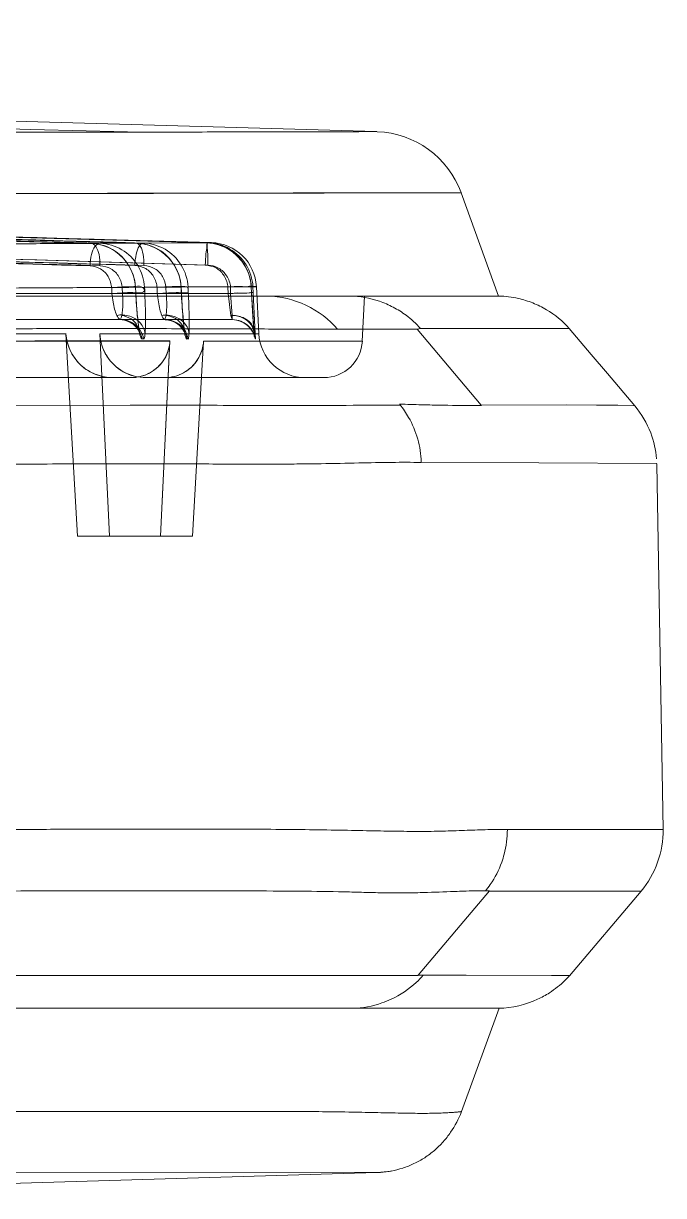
# Model space of a CAD drawing. Header units: millimetres. Extents: x 6110 to 6704, y -2661 to -1821.
# Drawn here: x 6517.669 to 6519.737, y -2150.797 to -2147.007 of the extents above; entities that cross this region are included whole.
import ezdxf

# ---------------------------------------------------------------- set-up
doc = ezdxf.new("R2010")
doc.units = ezdxf.units.MM
doc.header["$LTSCALE"] = 0.1
doc.layers.get('0').update_dxf_attribs({"lineweight": 15})

msp = doc.modelspace()

# ---------------------------------------------------------------- linework, layer by layer
for p, q in [((6518.8099, -2147.3571), (6518.0508, -2147.3586)), ((6519.2045, -2147.8885), (6519.0829, -2147.5544)), ((6517.4872, -2147.7206), (6518.0343, -2147.7173)), ((6518.2601, -2147.7161), (6517.9171, -2147.7181)), ((6518.0571, -2147.7173), (6518.2764, -2147.716)), ((6518.2763, -2147.716), (6518.2658, -2147.7161)), ((6518.0605, -2147.8602), (6518.4053, -2147.8582)), ((6518.4218, -2147.8587), (6518.2009, -2147.8587)), ((6518.4053, -2147.8581), (6518.4065, -2147.8792)), ((6518.4065, -2147.8793), (6518.4053, -2147.8582)), ((6518.4218, -2147.8581), (6518.4106, -2147.8581)), ((6518.4117, -2147.8793), (6518.4106, -2147.8581)), ((6518.4117, -2147.8793), (6518.4106, -2147.8582)), ((6518.4298, -2148.0104), (6518.4218, -2147.8581)), ((6518.5854, -2147.8886), (6471.5393, -2147.8886)), ((6496.3762, -2147.8806), (6518.3301, -2147.8806)), ((6496.8347, -2147.8807), (6518.338, -2147.8807)), ((6518.4579, -2147.8887), (6510.2139, -2147.8887)), ((6510.2139, -2147.8887), (6519.2048, -2147.8887)), ((6518.1781, -2147.8595), (6517.6278, -2147.8627)), ((6517.9543, -2147.8615), (6517.9546, -2147.8806)), ((6517.9882, -2147.8616), (6518.031, -2147.8603)), ((6517.9889, -2147.8806), (6517.9882, -2147.8616)), ((6518.0321, -2147.8793), (6517.9889, -2147.8806)), ((6518.0311, -2147.8603), (6518.0321, -2147.8793)), ((6518.0312, -2147.8603), (6518.0322, -2147.8792)), ((6518.1013, -2147.8806), (6518.1009, -2147.8606)), ((6518.1296, -2147.8613), (6518.1785, -2147.8595)), ((6518.1296, -2147.8613), (6518.1303, -2147.8806)), ((6518.1785, -2147.8595), (6518.1793, -2147.876)), ((6518.1795, -2147.8763), (6518.1786, -2147.8594)), ((6518.2011, -2147.8627), (6518.2019, -2147.8793)), ((6518.3295, -2147.8594), (6518.3301, -2147.8806)), ((6518.3393, -2147.9512), (6518.3301, -2147.8806)), ((6518.338, -2147.8807), (6518.3431, -2147.9512)), ((6518.3381, -2147.8806), (6518.3386, -2147.8596)), ((6518.4064, -2147.8775), (6518.4144, -2148.0104)), ((6518.4176, -2148.0104), (6518.4117, -2147.8793)), ((6518.7251, -2147.8886), (6518.4579, -2147.8887)), ((6519.2048, -2147.8886), (6518.7251, -2147.8886)), ((6518.7715, -2147.8887), (6518.7639, -2148.0341)), ((6519.2048, -2147.8886), (6518.8134, -2147.8886)), ((6496.4553, -2147.965), (6518.3444, -2147.965)), ((6518.1246, -2147.965), (6518.1266, -2147.9651)), ((6518.3437, -2147.965), (6518.3431, -2147.9512)), ((6518.3443, -2147.965), (6518.3437, -2147.965)), ((6518.3437, -2147.965), (6518.3507, -2147.9654)), ((6517.8063, -2148.0106), (6516.6097, -2148.0105)), ((6517.6261, -2148.0104), (6517.8068, -2148.0104)), ((6517.844, -2148.6651), (6517.8065, -2148.0105)), ((6517.8442, -2148.665), (6517.8066, -2148.0104)), ((6518.0443, -2148.0104), (6517.9158, -2148.0104)), ((6517.9475, -2148.6651), (6517.9159, -2148.0104)), ((6517.9477, -2148.665), (6517.9161, -2148.0104)), ((6517.9167, -2148.0104), (6518.1902, -2148.0104)), ((6518.4144, -2148.0104), (6518.0624, -2148.0104)), ((6518.2045, -2148.0104), (6518.4298, -2148.0104)), ((6518.4144, -2148.0104), (6518.4175, -2148.0275)), ((6518.4184, -2148.0275), (6518.4176, -2148.0104)), ((6518.6838, -2147.9952), (6518.9409, -2147.9956)), ((6518.9408, -2147.9955), (6518.9516, -2147.9935)), ((6519.1483, -2148.2412), (6518.9408, -2147.9955)), ((6518.9516, -2147.9935), (6519.4326, -2147.9934)), ((6519.4326, -2147.9934), (6519.5038, -2148.0775)), ((6518.1422, -2148.0341), (6506.3189, -2148.0341)), ((6518.0528, -2148.0275), (6518.0576, -2148.0275)), ((6518.1122, -2148.6651), (6518.1425, -2148.0339)), ((6518.1122, -2148.665), (6518.1424, -2148.0341)), ((6518.2013, -2148.0275), (6518.1976, -2148.0275)), ((6518.2153, -2148.665), (6518.2512, -2148.0341)), ((6518.2154, -2148.6651), (6518.2513, -2148.0341)), ((6518.7639, -2148.0341), (6518.2511, -2148.0341)), ((6518.2513, -2148.0341), (6518.7641, -2148.0341)), ((6518.4175, -2148.0275), (6518.4184, -2148.0275)), ((6519.5038, -2148.0775), (6519.5565, -2148.1396)), ((6506.3101, -2148.1525), (6518.0178, -2148.1525)), ((6518.0656, -2148.1525), (6518.6395, -2148.1525)), ((6519.6445, -2148.2435), (6519.5565, -2148.1396)), ((6519.5565, -2148.1396), (6519.6445, -2148.2435)), ((6518.0143, -2148.2418), (6515.942, -2148.2463)), ((6519.4236, -2148.2408), (6519.1483, -2148.2412)), ((6519.5201, -2148.241), (6519.4236, -2148.2408)), ((6519.5891, -2148.2415), (6519.5201, -2148.241)), ((6519.6445, -2148.2435), (6519.5891, -2148.2415)), ((6519.6445, -2148.2435), (6519.6445, -2148.2435)), ((6518.9547, -2148.4261), (6519.7147, -2148.4301)), ((6519.7147, -2148.4153), (6519.7147, -2148.4151)), ((6519.7147, -2148.4301), (6519.7155, -2148.4301)), ((6519.7155, -2148.431), (6519.7155, -2148.4331)), ((6519.7362, -2149.6138), (6519.7155, -2148.4331)), ((6517.844, -2148.6651), (6518.2154, -2148.6651)), ((6518.2154, -2148.6651), (6517.9475, -2148.6651)), ((6519.7362, -2149.6138), (6519.2326, -2149.6138)), ((6519.1749, -2149.8123), (6518.9446, -2150.085)), ((6519.1614, -2149.8123), (6519.1749, -2149.8123)), ((6519.1747, -2149.8124), (6519.6647, -2149.8127)), ((6519.4329, -2150.0864), (6519.6647, -2149.8127)), ((6519.4329, -2150.0864), (6519.6647, -2149.8128)), ((6519.6647, -2149.8127), (6519.6647, -2149.8128)), ((6518.9443, -2150.0854), (6512.6298, -2150.0854)), ((6518.9601, -2150.085), (6518.9448, -2150.085)), ((6519.0996, -2150.0847), (6518.9602, -2150.0849)), ((6519.3753, -2150.0861), (6519.0996, -2150.0847)), ((6519.4332, -2150.086), (6519.3753, -2150.0861)), ((6519.4329, -2150.0864), (6519.4329, -2150.0864)), ((6470.9189, -2150.1913), (6519.206, -2150.1913)), ((6519.0841, -2150.5257), (6519.206, -2150.1909)), ((6516.2776, -2150.7971), (6518.8114, -2150.723)), ((6516.3749, -2150.7199), (6518.8089, -2150.7229)), ((6518.8089, -2150.7229), (6518.8116, -2150.7229)), ((6518.8572, -2150.7178), (6518.8116, -2150.7229))]:
    msp.add_line(p, q)
for points in [[(6518.8099, -2147.3571), (6515.3, -2147.2566), (6511.6778, -2147.1697), (6507.9308, -2147.0978), (6504.0883, -2147.0431), (6500.1921, -2147.0072)], [(6517.8875, -2147.7182), (6514.5866, -2147.6293), (6511.415, -2147.5541), (6508.3727, -2147.4924), (6505.4599, -2147.4437), (6502.6764, -2147.4076), (6500.0225, -2147.3833)], [(6518.0343, -2147.7174), (6514.881, -2147.6308), (6511.8017, -2147.5569), (6508.7963, -2147.4955), (6505.8648, -2147.4465), (6503.0075, -2147.4094), (6500.2242, -2147.3839)], [(6518.2601, -2147.7161), (6515.3055, -2147.6326), (6512.3546, -2147.5604), (6509.4074, -2147.4996), (6506.4641, -2147.4502), (6503.5245, -2147.412), (6500.5889, -2147.3851)], [(6518.2656, -2147.7161), (6515.3173, -2147.6327), (6512.3722, -2147.5606), (6509.4301, -2147.4998), (6506.4913, -2147.4503), (6503.5557, -2147.4122), (6500.6233, -2147.3853)], [(6518.2764, -2147.716), (6515.4727, -2147.6363), (6512.614, -2147.5657), (6509.7004, -2147.5046), (6506.732, -2147.4537), (6503.7087, -2147.4138), (6500.6307, -2147.3853)], [(6518.0312, -2147.8603), (6518.0286, -2147.8397), (6518.0233, -2147.8197), (6518.0153, -2147.8008), (6518.0049, -2147.7833), (6517.9923, -2147.7675), (6517.9779, -2147.7535), (6517.9618, -2147.7417), (6517.9445, -2147.7321), (6517.9262, -2147.7249), (6517.9071, -2147.7202), (6517.8875, -2147.7182)], [(6518.1786, -2147.8594), (6518.1761, -2147.8391), (6518.1708, -2147.8192), (6518.1628, -2147.8004), (6518.1525, -2147.7829), (6518.1399, -2147.767), (6518.1254, -2147.753), (6518.1094, -2147.741), (6518.0919, -2147.7313), (6518.0734, -2147.7241), (6518.0541, -2147.7194), (6518.0343, -2147.7174)], [(6518.4053, -2147.8581), (6518.4025, -2147.8362), (6518.3963, -2147.8148), (6518.387, -2147.7945), (6518.3749, -2147.7759), (6518.3601, -2147.7592), (6518.3431, -2147.7448), (6518.3242, -2147.733), (6518.3038, -2147.7241), (6518.2822, -2147.7184), (6518.2601, -2147.7161)], [(6518.3129, -2147.7255), (6518.3014, -2147.7217), (6518.2897, -2147.7188), (6518.2777, -2147.7169), (6518.2656, -2147.7161)], [(6518.0436, -2148.0018), (6518.0424, -2147.9944), (6518.0411, -2147.985), (6518.0398, -2147.974), (6518.0384, -2147.9614), (6518.037, -2147.9473), (6518.0357, -2147.9318), (6518.0344, -2147.9152), (6518.0332, -2147.8975), (6518.0322, -2147.8792)], [(6518.1901, -2148.0036), (6518.1889, -2147.9947), (6518.1876, -2147.9835), (6518.1863, -2147.9702), (6518.1849, -2147.955), (6518.1835, -2147.9381), (6518.1821, -2147.9196), (6518.1808, -2147.8998), (6518.1796, -2147.8792)], [(6518.4143, -2148.0087), (6518.4135, -2147.9979), (6518.4127, -2147.9851), (6518.4117, -2147.9705), (6518.4107, -2147.9544), (6518.4097, -2147.937), (6518.4086, -2147.9184), (6518.4075, -2147.8991), (6518.4065, -2147.8792)], [(6517.9789, -2147.965), (6517.9899, -2147.9658), (6517.9999, -2147.968), (6518.0092, -2147.9715), (6518.0174, -2147.9758), (6518.0248, -2147.9809), (6518.0311, -2147.9866), (6518.0362, -2147.9923), (6518.04, -2147.9977), (6518.0425, -2148.0021), (6518.0439, -2148.0049), (6518.0446, -2148.0065), (6518.0447, -2148.0069), (6518.0445, -2148.0062), (6518.0441, -2148.0045), (6518.0436, -2148.0018)], [(6518.1266, -2147.9651), (6518.1377, -2147.9664), (6518.1482, -2147.9691), (6518.1578, -2147.9733), (6518.1665, -2147.9785), (6518.174, -2147.9846), (6518.1801, -2147.991), (6518.1847, -2147.997), (6518.1878, -2148.0022), (6518.1897, -2148.006), (6518.1907, -2148.0084), (6518.1912, -2148.0097), (6518.1913, -2148.01), (6518.1912, -2148.0096), (6518.1909, -2148.0084), (6518.1906, -2148.0065), (6518.1901, -2148.0037)], [(6518.3443, -2147.965), (6518.3512, -2147.9653), (6518.3581, -2147.9663), (6518.3649, -2147.9679), (6518.3715, -2147.9701)], [(6518.3507, -2147.9654), (6518.3577, -2147.9664), (6518.3645, -2147.968), (6518.3711, -2147.9703), (6518.3774, -2147.9731), (6518.3833, -2147.9764), (6518.3888, -2147.9802), (6518.3939, -2147.9845), (6518.3986, -2147.9891), (6518.4027, -2147.9939), (6518.4062, -2147.9988), (6518.4091, -2148.0036), (6518.4114, -2148.0082), (6518.4132, -2148.0124), (6518.4144, -2148.0155), (6518.4151, -2148.0179), (6518.4155, -2148.0193), (6518.4157, -2148.02), (6518.4157, -2148.0202), (6518.4157, -2148.02), (6518.4156, -2148.0194), (6518.4154, -2148.0185), (6518.4152, -2148.0172), (6518.415, -2148.0156), (6518.4148, -2148.0137), (6518.4145, -2148.0114), (6518.4143, -2148.0087)], [(6518.8108, -2150.723), (6518.8108, -2150.723), (6518.8155, -2150.7228), (6518.823, -2150.7223), (6518.8319, -2150.7216), (6518.8412, -2150.7204), (6518.851, -2150.7189), (6518.8582, -2150.7176)]]:
    msp.add_lwpolyline(points)
for centre, radius, start, end in [((6518.801, -2147.657), 0.3, 20.0046, 87.7932), ((6494.9756, -2919.3999), 771.9628, 88.2712144, 89.5829198), ((6494.9951, -2917.7918), 770.3547, 88.2696343, 89.5819234), ((6518.272, -2147.8659), 0.15, 2.8981, 88.2593), ((6518.3436, -2148.04), 0.075, 9.5898, 89.8783), ((6518.3444, -2148.04), 0.075, 9.5898, 90.1205), ((6518.5796, -2148.0025), 0.15, 183.0171, 270.0754), ((6518.6393, -2148.0275), 0.125, 270.0939, 357.0043), ((6519.4153, -2148.4385), 0.3003, 20.9065, 40.3933), ((6519.4157, -2148.4383), 0.2999, 4.4383, 20.8936)]:
    msp.add_arc(centre, radius, start, end)
for points, knots in [([(6472.0747, -2147.3586), (6475.9053, -2147.2626), (6483.5676, -2147.1187), (6495.0629, -2147.0467), (6506.5582, -2147.1187), (6514.2206, -2147.2627), (6518.0511, -2147.3586)], [0, 0, 0, 0, 0.25, 0.5, 0.75, 1, 1, 1, 1]), ([(6495.0622, -2147.3619), (6495.5668, -2147.3619), (6496.575, -2147.3616), (6498.0859, -2147.3607), (6499.5932, -2147.3599), (6501.0951, -2147.3593), (6502.5893, -2147.3591), (6504.558, -2147.3593), (6506.5044, -2147.3597), (6508.4169, -2147.36), (6509.7975, -2147.3601), (6511.1225, -2147.3603), (6512.3701, -2147.3606), (6513.5129, -2147.3607), (6514.528, -2147.3607), (6515.4001, -2147.3605), (6516.1209, -2147.3604), (6516.6258, -2147.3601), (6516.9572, -2147.3599), (6517.2109, -2147.3597), (6517.4704, -2147.3595), (6517.7263, -2147.3591), (6517.8998, -2147.3589), (6518.0158, -2147.3586), (6518.1141, -2147.3584), (6518.2267, -2147.3583), (6518.3495, -2147.358), (6518.4567, -2147.3578), (6518.5484, -2147.3576), (6518.6258, -2147.3575), (6518.6815, -2147.3573), (6518.7191, -2147.3572), (6518.7421, -2147.3572), (6518.7617, -2147.3571), (6518.7779, -2147.3571), (6518.7893, -2147.3571), (6518.7967, -2147.3571), (6518.8011, -2147.3571), (6518.8046, -2147.3571), (6518.8073, -2147.3571), (6518.809, -2147.3571), (6518.81, -2147.3571), (6518.8103, -2147.3571), (6518.8105, -2147.3571)], [0, 0, 0, 0, 0.063732, 0.127369, 0.190866, 0.254139, 0.317094, 0.379625, 0.502835, 0.562966, 0.621227, 0.677238, 0.730352, 0.778832, 0.821598, 0.85859, 0.888999, 0.912651, 0.922367, 0.930873, 0.9447, 0.955137, 0.963199, 0.966622, 0.969786, 0.975624, 0.980838, 0.985306, 0.989164, 0.992421, 0.995086, 0.996199, 0.997167, 0.997992, 0.998674, 0.999215, 0.999432, 0.999615, 0.999763, 0.999877, 0.999956, 0.999982, 1, 1, 1, 1]), ([(6518.0511, -2147.3586), (6517.9909, -2147.3587), (6517.8546, -2147.3589), (6517.6376, -2147.3593), (6517.3763, -2147.3596), (6517.0814, -2147.3598), (6516.7335, -2147.36), (6516.3176, -2147.3603), (6515.8052, -2147.3605), (6515.1825, -2147.3606), (6514.4576, -2147.3606), (6513.646, -2147.3607), (6512.7598, -2147.3606), (6511.8426, -2147.3605), (6510.9025, -2147.3603), (6509.9932, -2147.3601), (6509.0954, -2147.36), (6508.1672, -2147.3599), (6507.1759, -2147.3598), (6506.1778, -2147.3596), (6505.2234, -2147.3595), (6504.3729, -2147.3594), (6503.5755, -2147.3593), (6502.8264, -2147.3592), (6502.0695, -2147.3591), (6501.3342, -2147.359), (6500.6264, -2147.359), (6499.9909, -2147.3591), (6499.3986, -2147.3592), (6498.8672, -2147.3594), (6498.3525, -2147.3595), (6497.8622, -2147.3597), (6497.379, -2147.3599), (6496.9104, -2147.3601), (6496.4489, -2147.3604), (6495.9909, -2147.3606), (6495.5287, -2147.3608), (6495.2179, -2147.3609), (6495.0625, -2147.3609)], [0, 0, 0, 0, 0.007865, 0.01778, 0.028328, 0.041955, 0.056264, 0.073729, 0.096226, 0.123137, 0.154999, 0.190818, 0.229056, 0.270639, 0.310512, 0.35174, 0.389304, 0.427678, 0.472863, 0.518671, 0.557925, 0.597414, 0.62966, 0.661992, 0.695165, 0.728437, 0.757945, 0.787531, 0.811366, 0.835242, 0.856876, 0.878536, 0.899228, 0.919939, 0.939685, 0.959446, 0.979719, 1, 1, 1, 1]), ([(6500.0224, -2147.3833), (6502.1508, -2147.3987), (6506.2643, -2147.4472), (6512.2193, -2147.5656), (6516.0458, -2147.6659), (6517.8874, -2147.7183)], [0, 0, 0, 0, 0.357344, 0.690675, 1, 1, 1, 1]), ([(6517.9171, -2147.7181), (6516.0869, -2147.6656), (6512.2872, -2147.5656), (6506.3779, -2147.4477), (6502.2986, -2147.3993), (6500.1893, -2147.3838)], [0, 0, 0, 0, 0.309778, 0.643109, 1, 1, 1, 1]), ([(6518.0343, -2147.7173), (6516.1708, -2147.663), (6512.3286, -2147.5619), (6506.3918, -2147.446), (6502.3184, -2147.399), (6500.2241, -2147.3839)], [0, 0, 0, 0, 0.313961, 0.647293, 1, 1, 1, 1]), ([(6500.3592, -2147.3843), (6502.4376, -2147.3995), (6506.4827, -2147.4465), (6512.382, -2147.562), (6516.2027, -2147.6629), (6518.0571, -2147.7173)], [0, 0, 0, 0, 0.352257, 0.685588, 1, 1, 1, 1]), ([(6500.5889, -2147.3851), (6502.5473, -2147.3993), (6506.4695, -2147.4427), (6512.3601, -2147.553), (6516.2918, -2147.6567), (6518.2601, -2147.7161)], [0, 0, 0, 0, 0.332426, 0.665759, 1, 1, 1, 1]), ([(6518.2658, -2147.7161), (6516.3015, -2147.6567), (6512.3769, -2147.5532), (6506.4959, -2147.4429), (6502.5793, -2147.3994), (6500.6233, -2147.3853)], [0, 0, 0, 0, 0.334113, 0.667441, 1, 1, 1, 1]), ([(6517.9166, -2147.7906), (6515.9322, -2147.7342), (6511.9633, -2147.6288), (6506.0092, -2147.5193), (6502.0397, -2147.47), (6500.055, -2147.4556)], [0, 0, 0, 0, 0.333376, 0.666709, 1, 1, 1, 1]), ([(6500.1565, -2147.4565), (6502.1267, -2147.4727), (6506.0669, -2147.5191), (6511.9764, -2147.6306), (6515.9152, -2147.7329), (6517.8843, -2147.791)], [0, 0, 0, 0, 0.333361, 0.666693, 1, 1, 1, 1]), ([(6500.2491, -2147.4561), (6502.2281, -2147.4714), (6506.1861, -2147.5167), (6512.1228, -2147.6279), (6516.0801, -2147.7309), (6518.0587, -2147.7896)], [0, 0, 0, 0, 0.333299, 0.666632, 1, 1, 1, 1]), ([(6518.0288, -2147.7896), (6516.0633, -2147.7321), (6512.1317, -2147.6277), (6506.2332, -2147.5179), (6502.3003, -2147.471), (6500.3337, -2147.4567)], [0, 0, 0, 0, 0.33331, 0.666643, 1, 1, 1, 1]), ([(6519.0827, -2147.5546), (6519.0826, -2147.5546), (6519.0822, -2147.5546), (6519.0812, -2147.5546), (6519.0795, -2147.5546), (6519.0768, -2147.5546), (6519.0733, -2147.5546), (6519.069, -2147.5546), (6519.0615, -2147.5546), (6519.0501, -2147.5546), (6519.0339, -2147.5546), (6519.0143, -2147.5546), (6518.9913, -2147.5547), (6518.9537, -2147.5548), (6518.8981, -2147.5549), (6518.8207, -2147.5551), (6518.7291, -2147.5553), (6518.6219, -2147.5555), (6518.4992, -2147.5558), (6518.3867, -2147.556), (6518.2883, -2147.5561), (6518.172, -2147.5564), (6517.9977, -2147.5567), (6517.7399, -2147.557), (6517.4779, -2147.5573), (6517.221, -2147.5575), (6516.884, -2147.5577), (6516.3692, -2147.5579), (6515.6331, -2147.5581), (6514.7413, -2147.5582), (6513.703, -2147.5583), (6512.5355, -2147.5581), (6511.2635, -2147.5579), (6509.9164, -2147.5577), (6508.5165, -2147.5575), (6506.5831, -2147.5572), (6504.619, -2147.5569), (6502.6352, -2147.5567), (6501.1319, -2147.5568), (6499.6213, -2147.5574), (6498.1051, -2147.5583), (6496.5848, -2147.5591), (6495.5701, -2147.5594), (6495.0624, -2147.5594)], [0, 0, 0, 0, 0.000018, 0.000044, 0.000122, 0.000234, 0.00038, 0.000561, 0.000776, 0.001311, 0.001985, 0.002801, 0.003758, 0.004858, 0.007491, 0.01071, 0.014522, 0.018937, 0.024088, 0.029858, 0.032987, 0.036376, 0.044374, 0.054763, 0.068576, 0.077093, 0.086843, 0.110664, 0.141389, 0.178788, 0.222043, 0.271058, 0.324611, 0.3809, 0.439303, 0.499452, 0.622372, 0.684611, 0.747218, 0.810128, 0.873273, 0.936586, 1, 1, 1, 1]), ([(6495.0627, -2147.5581), (6495.5726, -2147.5581), (6496.5913, -2147.5579), (6498.1164, -2147.5572), (6499.6355, -2147.5566), (6501.1471, -2147.5563), (6502.6508, -2147.5563), (6504.6384, -2147.5566), (6507.0794, -2147.557), (6509.4754, -2147.5574), (6511.3142, -2147.5576), (6512.5898, -2147.5579), (6513.5913, -2147.558), (6514.3303, -2147.558), (6514.8338, -2147.558), (6515.3001, -2147.5579), (6515.7263, -2147.5579), (6516.111, -2147.5578), (6516.5422, -2147.5576), (6516.989, -2147.5574), (6517.4294, -2147.5571), (6517.7618, -2147.5568), (6518.0131, -2147.5564), (6518.208, -2147.5561), (6518.3677, -2147.5558), (6518.5054, -2147.5555), (6518.6574, -2147.5552), (6518.8107, -2147.5549), (6518.9513, -2147.5546), (6519.0358, -2147.5545), (6519.0734, -2147.5544), (6519.0829, -2147.5544)], [0, 0, 0, 0, 0.063689, 0.12722, 0.190484, 0.253422, 0.316005, 0.378287, 0.501663, 0.620872, 0.677539, 0.731322, 0.780187, 0.802618, 0.82362, 0.843074, 0.860853, 0.87686, 0.891117, 0.91471, 0.932661, 0.94612, 0.956222, 0.964048, 0.970467, 0.976161, 0.981256, 0.989445, 0.995302, 0.998822, 1, 1, 1, 1]), ([(6517.8873, -2147.7182), (6517.855, -2147.7184), (6517.787, -2147.7188), (6517.6781, -2147.7195), (6517.5552, -2147.7202), (6517.4142, -2147.721), (6517.2471, -2147.7219), (6517.0442, -2147.7227), (6516.8459, -2147.7234), (6516.659, -2147.7239), (6516.5544, -2147.7242), (6516.4989, -2147.7243)], [0, 0, 0, 0, 0.069785, 0.147063, 0.235311, 0.335323, 0.451744, 0.596303, 0.773803, 0.880169, 1, 1, 1, 1]), ([(6517.8845, -2147.791), (6517.8845, -2147.7785), (6517.887, -2147.7562), (6517.8966, -2147.7297), (6517.9109, -2147.7179), (6517.9171, -2147.7181)], [0, 0, 0, 0, 0.440473, 0.780662, 1, 1, 1, 1]), ([(6517.8873, -2147.7182), (6517.9116, -2147.7189), (6517.961, -2147.7331), (6518.0149, -2147.787), (6518.0297, -2147.8361), (6518.0311, -2147.8603)], [0, 0, 0, 0, 0.331029, 0.668559, 1, 1, 1, 1]), ([(6517.8874, -2147.7182), (6517.8935, -2147.7184), (6517.907, -2147.7304), (6517.9151, -2147.7568), (6517.9168, -2147.7786), (6517.9165, -2147.7907)], [0, 0, 0, 0, 0.221125, 0.56221, 1, 1, 1, 1]), ([(6517.9171, -2147.7181), (6517.9414, -2147.7188), (6517.9904, -2147.7336), (6518.0442, -2147.7869), (6518.0591, -2147.8358), (6518.0603, -2147.8602)], [0, 0, 0, 0, 0.332945, 0.666162, 1, 1, 1, 1]), ([(6518.0289, -2147.7896), (6518.0294, -2147.7772), (6518.0325, -2147.7553), (6518.0397, -2147.7301), (6518.0517, -2147.7171), (6518.0571, -2147.7173)], [0, 0, 0, 0, 0.45599, 0.802838, 1, 1, 1, 1]), ([(6518.0343, -2147.7174), (6518.0396, -2147.7175), (6518.0509, -2147.7308), (6518.0567, -2147.7559), (6518.0587, -2147.7775), (6518.0586, -2147.7896)], [0, 0, 0, 0, 0.199748, 0.546867, 1, 1, 1, 1]), ([(6518.1785, -2147.8595), (6518.1772, -2147.8352), (6518.1623, -2147.7863), (6518.1084, -2147.7324), (6518.0589, -2147.7181), (6518.0343, -2147.7174)], [0, 0, 0, 0, 0.331843, 0.664186, 1, 1, 1, 1]), ([(6518.201, -2147.8593), (6518.1997, -2147.8347), (6518.1844, -2147.7854), (6518.13, -2147.7325), (6518.0812, -2147.718), (6518.0571, -2147.7173)], [0, 0, 0, 0, 0.337639, 0.670037, 1, 1, 1, 1]), ([(6518.2568, -2147.7884), (6518.2572, -2147.7762), (6518.2575, -2147.7532), (6518.2622, -2147.7345), (6518.2622, -2147.716), (6518.2656, -2147.7161)], [0, 0, 0, 0, 0.500848, 0.861318, 1, 1, 1, 1]), ([(6518.2601, -2147.7161), (6518.2635, -2147.7162), (6518.2622, -2147.7349), (6518.2658, -2147.7535), (6518.2648, -2147.7764), (6518.2644, -2147.7884)], [0, 0, 0, 0, 0.141352, 0.502249, 1, 1, 1, 1]), ([(6518.4053, -2147.8582), (6518.404, -2147.8335), (6518.3883, -2147.7844), (6518.3337, -2147.7312), (6518.2845, -2147.7168), (6518.2601, -2147.7161)], [0, 0, 0, 0, 0.335222, 0.668743, 1, 1, 1, 1]), ([(6518.2656, -2147.7161), (6518.2901, -2147.7168), (6518.3392, -2147.7314), (6518.3937, -2147.7845), (6518.4093, -2147.8335), (6518.4106, -2147.8581)], [0, 0, 0, 0, 0.333421, 0.66462, 1, 1, 1, 1]), ([(6517.8843, -2147.791), (6517.8962, -2147.7918), (6517.92, -2147.798), (6517.9466, -2147.8255), (6517.953, -2147.8502), (6517.9544, -2147.8631)], [0, 0, 0, 0, 0.325491, 0.644785, 1, 1, 1, 1]), ([(6517.9886, -2147.8627), (6517.9873, -2147.85), (6517.9806, -2147.8253), (6517.9534, -2147.7977), (6517.9289, -2147.7914), (6517.9166, -2147.7906)], [0, 0, 0, 0, 0.345847, 0.667946, 1, 1, 1, 1]), ([(6518.1011, -2147.8623), (6518.0997, -2147.8494), (6518.0931, -2147.8245), (6518.0656, -2147.7968), (6518.0411, -2147.7905), (6518.0288, -2147.7896)], [0, 0, 0, 0, 0.348692, 0.66728, 1, 1, 1, 1]), ([(6518.0587, -2147.7896), (6518.0709, -2147.7907), (6518.095, -2147.7974), (6518.122, -2147.8247), (6518.1286, -2147.8493), (6518.13, -2147.862)], [0, 0, 0, 0, 0.332304, 0.654004, 1, 1, 1, 1]), ([(6518.2567, -2147.7884), (6518.2691, -2147.7893), (6518.2936, -2147.7956), (6518.3215, -2147.823), (6518.3283, -2147.848), (6518.3298, -2147.861)], [0, 0, 0, 0, 0.331298, 0.650506, 1, 1, 1, 1]), ([(6518.3386, -2147.8596), (6518.3367, -2147.847), (6518.3287, -2147.8226), (6518.3011, -2147.7955), (6518.2766, -2147.7892), (6518.2645, -2147.7884)], [0, 0, 0, 0, 0.34478, 0.670727, 1, 1, 1, 1]), ([(6518.0608, -2147.8697), (6518.0598, -2147.8647), (6518.0475, -2147.8544), (6518.0222, -2147.86), (6517.9905, -2147.8585), (6517.9666, -2147.8605), (6517.9543, -2147.8615)], [0, 0, 0, 0, 0.138751, 0.355742, 0.666895, 1, 1, 1, 1]), ([(6518.1009, -2147.8606), (6518.1119, -2147.8599), (6518.1332, -2147.8586), (6518.164, -2147.858), (6518.1843, -2147.8571), (6518.1998, -2147.8589), (6518.2011, -2147.8627)], [0, 0, 0, 0, 0.325822, 0.638989, 0.882902, 1, 1, 1, 1]), ([(6518.4106, -2147.8581), (6518.4096, -2147.8547), (6518.3903, -2147.8605), (6518.3684, -2147.8557), (6518.3432, -2147.8587), (6518.3295, -2147.8594)], [0, 0, 0, 0, 0.133403, 0.495092, 1, 1, 1, 1]), ([(6518.3385, -2147.8594), (6518.3497, -2147.8588), (6518.3717, -2147.8564), (6518.3864, -2147.8604), (6518.4061, -2147.8553), (6518.4053, -2147.8582)], [0, 0, 0, 0, 0.501783, 0.866097, 1, 1, 1, 1]), ([(6516.628, -2147.8665), (6516.6852, -2147.8663), (6516.793, -2147.8661), (6516.985, -2147.8655), (6517.1869, -2147.8649), (6517.3922, -2147.864), (6517.5596, -2147.8631), (6517.7007, -2147.8623), (6517.8232, -2147.8616), (6517.9316, -2147.8609), (6517.999, -2147.8605), (6518.0311, -2147.8603)], [0, 0, 0, 0, 0.122309, 0.230584, 0.410508, 0.554017, 0.669398, 0.76842, 0.855738, 0.931502, 1, 1, 1, 1]), ([(6517.9546, -2147.8806), (6517.9659, -2147.8797), (6517.9882, -2147.8789), (6518.0205, -2147.8759), (6518.0435, -2147.8808), (6518.06, -2147.8744), (6518.0608, -2147.8697)], [0, 0, 0, 0, 0.312768, 0.622215, 0.870238, 1, 1, 1, 1]), ([(6517.9546, -2147.8806), (6517.9559, -2147.8898), (6517.9581, -2147.9067), (6517.9632, -2147.9304), (6517.9677, -2147.9447), (6517.9706, -2147.9512)], [0, 0, 0, 0, 0.382735, 0.706094, 1, 1, 1, 1]), ([(6517.9868, -2147.9512), (6517.9884, -2147.9447), (6517.9902, -2147.9301), (6517.9907, -2147.9065), (6517.9896, -2147.8896), (6517.9888, -2147.8806)], [0, 0, 0, 0, 0.285138, 0.617483, 1, 1, 1, 1]), ([(6518.0321, -2147.8793), (6518.0329, -2147.8958), (6518.0349, -2147.9274), (6518.0389, -2147.9711), (6518.0424, -2147.9983), (6518.0443, -2148.0104)], [0, 0, 0, 0, 0.376413, 0.721673, 1, 1, 1, 1]), ([(6518.0624, -2148.0104), (6518.0631, -2147.9985), (6518.0637, -2147.9714), (6518.0631, -2147.9213), (6518.0615, -2147.8831), (6518.0605, -2147.8602)], [0, 0, 0, 0, 0.23732, 0.541002, 1, 1, 1, 1]), ([(6518.2019, -2147.8793), (6518.1996, -2147.8772), (6518.1875, -2147.8789), (6518.1672, -2147.8769), (6518.1361, -2147.8788), (6518.1134, -2147.8798), (6518.1013, -2147.8806)], [0, 0, 0, 0, 0.093035, 0.315929, 0.641044, 1, 1, 1, 1]), ([(6518.1159, -2147.9512), (6518.1133, -2147.945), (6518.1095, -2147.9305), (6518.1048, -2147.9069), (6518.1024, -2147.8896), (6518.1013, -2147.8806)], [0, 0, 0, 0, 0.277007, 0.622886, 1, 1, 1, 1]), ([(6518.1303, -2147.8806), (6518.1311, -2147.8896), (6518.1323, -2147.9067), (6518.1322, -2147.9303), (6518.131, -2147.9448), (6518.1298, -2147.9512)], [0, 0, 0, 0, 0.385777, 0.723359, 1, 1, 1, 1]), ([(6518.1793, -2147.876), (6518.1801, -2147.8777), (6518.1683, -2147.8809), (6518.1559, -2147.8783), (6518.1394, -2147.8802), (6518.1303, -2147.8806)], [0, 0, 0, 0, 0.112066, 0.450351, 1, 1, 1, 1]), ([(6518.1902, -2148.0104), (6518.1886, -2147.9987), (6518.1857, -2147.9719), (6518.1821, -2147.9282), (6518.1801, -2147.8962), (6518.1791, -2147.8793)], [0, 0, 0, 0, 0.267462, 0.614617, 1, 1, 1, 1]), ([(6518.2019, -2147.8793), (6518.2028, -2147.8961), (6518.2041, -2147.928), (6518.205, -2147.9717), (6518.2049, -2147.9986), (6518.2045, -2148.0104)], [0, 0, 0, 0, 0.384173, 0.730509, 1, 1, 1, 1]), ([(6518.3301, -2147.8806), (6518.3431, -2147.8799), (6518.368, -2147.877), (6518.3898, -2147.8819), (6518.4107, -2147.8753), (6518.4117, -2147.8793)], [0, 0, 0, 0, 0.477082, 0.849394, 1, 1, 1, 1]), ([(6518.4065, -2147.8793), (6518.4074, -2147.8766), (6518.3876, -2147.8814), (6518.373, -2147.8774), (6518.3499, -2147.88), (6518.338, -2147.8806)], [0, 0, 0, 0, 0.122707, 0.478775, 1, 1, 1, 1]), ([(6518.952, -2147.9939), (6518.9382, -2147.9778), (6518.9103, -2147.9522), (6518.8646, -2147.9236), (6518.8053, -2147.8979), (6518.7568, -2147.8887), (6518.725, -2147.8886)], [0, 0, 0, 0, 0.247444, 0.437244, 0.627852, 1, 1, 1, 1]), ([(6519.205, -2147.8886), (6519.2262, -2147.8887), (6519.2638, -2147.8936), (6519.3153, -2147.91), (6519.3734, -2147.9386), (6519.4119, -2147.9696), (6519.4326, -2147.9939)], [0, 0, 0, 0, 0.247176, 0.436927, 0.627571, 1, 1, 1, 1]), ([(6518.0624, -2148.0104), (6518.0612, -2147.9979), (6518.0492, -2147.9724), (6518.0134, -2147.9505), (6517.9845, -2147.9486), (6517.9706, -2147.9512)], [0, 0, 0, 0, 0.311641, 0.648001, 1, 1, 1, 1]), ([(6517.9706, -2147.9512), (6517.9719, -2147.9538), (6517.9743, -2147.9584), (6517.9788, -2147.9633), (6517.9824, -2147.965), (6517.984, -2147.965)], [0, 0, 0, 0, 0.438337, 0.767195, 1, 1, 1, 1]), ([(6517.9789, -2147.965), (6517.9801, -2147.965), (6517.9831, -2147.9634), (6517.985, -2147.9579), (6517.9862, -2147.9538), (6517.9868, -2147.9512)], [0, 0, 0, 0, 0.220978, 0.534177, 1, 1, 1, 1]), ([(6518.0528, -2148.0275), (6518.0509, -2148.0161), (6518.0415, -2147.9939), (6518.0141, -2147.9706), (6517.9906, -2147.965), (6517.979, -2147.965)], [0, 0, 0, 0, 0.3334, 0.666243, 1, 1, 1, 1]), ([(6518.0576, -2148.0275), (6518.0557, -2148.0161), (6518.0463, -2147.9939), (6518.0189, -2147.9706), (6517.9954, -2147.965), (6517.9839, -2147.965)], [0, 0, 0, 0, 0.333787, 0.66625, 1, 1, 1, 1]), ([(6518.0443, -2148.0104), (6518.0443, -2148.0011), (6518.0389, -2147.9819), (6518.0173, -2147.96), (6517.9975, -2147.9529), (6517.9868, -2147.9512)], [0, 0, 0, 0, 0.313565, 0.635932, 1, 1, 1, 1]), ([(6518.2045, -2148.0104), (6518.2034, -2147.9982), (6518.1921, -2147.9734), (6518.1575, -2147.9516), (6518.1296, -2147.9491), (6518.1159, -2147.9512)], [0, 0, 0, 0, 0.312572, 0.646412, 1, 1, 1, 1]), ([(6518.1268, -2147.965), (6518.1257, -2147.965), (6518.123, -2147.9628), (6518.1191, -2147.9585), (6518.117, -2147.9538), (6518.1159, -2147.9512)], [0, 0, 0, 0, 0.18081, 0.523174, 1, 1, 1, 1]), ([(6518.1298, -2147.9512), (6518.1293, -2147.9537), (6518.1285, -2147.9581), (6518.1271, -2147.9625), (6518.1254, -2147.965), (6518.1246, -2147.965)], [0, 0, 0, 0, 0.509037, 0.843388, 1, 1, 1, 1]), ([(6518.1976, -2148.0275), (6518.1957, -2148.0162), (6518.1864, -2147.9941), (6518.1594, -2147.9709), (6518.1361, -2147.9652), (6518.1246, -2147.965)], [0, 0, 0, 0, 0.333306, 0.66665, 1, 1, 1, 1]), ([(6518.2013, -2148.0275), (6518.1994, -2148.016), (6518.1898, -2147.9936), (6518.1621, -2147.9704), (6518.1384, -2147.9649), (6518.1268, -2147.965)], [0, 0, 0, 0, 0.334082, 0.667449, 1, 1, 1, 1]), ([(6518.1907, -2148.0104), (6518.1905, -2148.0007), (6518.1844, -2147.9807), (6518.1612, -2147.9591), (6518.1405, -2147.9525), (6518.1298, -2147.9512)], [0, 0, 0, 0, 0.315394, 0.645873, 1, 1, 1, 1]), ([(6518.4176, -2148.0104), (6518.417, -2147.9996), (6518.4081, -2147.9772), (6518.3783, -2147.955), (6518.3526, -2147.9505), (6518.3393, -2147.9512)], [0, 0, 0, 0, 0.302575, 0.627303, 1, 1, 1, 1]), ([(6518.3393, -2147.9512), (6518.3398, -2147.9538), (6518.3406, -2147.9583), (6518.3427, -2147.9621), (6518.3436, -2147.965), (6518.3443, -2147.965)], [0, 0, 0, 0, 0.52871, 0.869181, 1, 1, 1, 1]), ([(6518.4144, -2148.0104), (6518.414, -2148.0001), (6518.4064, -2147.9789), (6518.3793, -2147.9569), (6518.3556, -2147.9514), (6518.3431, -2147.9512)], [0, 0, 0, 0, 0.30507, 0.628823, 1, 1, 1, 1]), ([(6515.1905, -2147.9957), (6515.4732, -2147.9958), (6515.9906, -2147.9952), (6516.607, -2147.9939), (6517.0283, -2147.9941), (6517.2921, -2147.9944), (6517.5244, -2147.9944), (6517.7795, -2147.994), (6518.0426, -2147.9936), (6518.3047, -2147.9948), (6518.51, -2147.9954), (6518.6302, -2147.9952), (6518.6838, -2147.9952)], [0, 0, 0, 0, 0.242787, 0.444286, 0.529354, 0.604649, 0.670844, 0.728766, 0.823742, 0.896809, 0.953891, 1, 1, 1, 1]), ([(6517.8065, -2148.0105), (6517.8075, -2148.0281), (6517.8174, -2148.0649), (6517.8499, -2148.1137), (6517.9008, -2148.1446), (6517.9392, -2148.1525), (6517.9576, -2148.1525)], [0, 0, 0, 0, 0.233545, 0.493135, 0.756362, 1, 1, 1, 1]), ([(6517.9577, -2148.1525), (6517.9399, -2148.1526), (6517.9021, -2148.1449), (6517.8513, -2148.1151), (6517.8177, -2148.0661), (6517.8077, -2148.0285), (6517.8066, -2148.0104)], [0, 0, 0, 0, 0.236217, 0.497363, 0.75981, 1, 1, 1, 1]), ([(6517.9159, -2148.0104), (6517.9171, -2148.0355), (6517.9328, -2148.0857), (6517.9895, -2148.1395), (6518.0405, -2148.1526), (6518.0656, -2148.1525)], [0, 0, 0, 0, 0.334149, 0.665162, 1, 1, 1, 1]), ([(6518.0658, -2148.1525), (6518.0403, -2148.1526), (6517.9894, -2148.1394), (6517.9327, -2148.0856), (6517.9174, -2148.0356), (6517.9161, -2148.0104)], [0, 0, 0, 0, 0.338922, 0.664343, 1, 1, 1, 1]), ([(6518.0443, -2148.0104), (6518.045, -2148.0136), (6518.0466, -2148.0189), (6518.0491, -2148.0246), (6518.0517, -2148.0275), (6518.0528, -2148.0275)], [0, 0, 0, 0, 0.497619, 0.83083, 1, 1, 1, 1]), ([(6518.0576, -2148.0275), (6518.0585, -2148.0275), (6518.0604, -2148.0244), (6518.0611, -2148.0187), (6518.0619, -2148.0135), (6518.0623, -2148.0104)], [0, 0, 0, 0, 0.156666, 0.485154, 1, 1, 1, 1]), ([(6518.197, -2148.0276), (6518.196, -2148.0276), (6518.1941, -2148.0244), (6518.1919, -2148.0189), (6518.1906, -2148.0136), (6518.19, -2148.0104)], [0, 0, 0, 0, 0.155845, 0.492297, 1, 1, 1, 1]), ([(6518.2038, -2148.0104), (6518.2036, -2148.0135), (6518.2031, -2148.0189), (6518.2027, -2148.0241), (6518.2015, -2148.0276), (6518.2007, -2148.0276)], [0, 0, 0, 0, 0.525912, 0.859124, 1, 1, 1, 1]), ([(6506.319, -2148.0341), (6507.2437, -2148.0341), (6508.9194, -2148.0342), (6511.2011, -2148.0341), (6513.0453, -2148.0341), (6514.5303, -2148.0341), (6515.7124, -2148.0341), (6516.6273, -2148.0341), (6517.2998, -2148.0344), (6517.7771, -2148.034), (6518.0344, -2148.0332), (6518.1424, -2148.0335)], [0, 0, 0, 0, 0.234635, 0.425168, 0.578946, 0.702579, 0.801963, 0.878897, 0.934701, 0.97261, 1, 1, 1, 1]), ([(6518.1425, -2148.0339), (6518.1415, -2148.0551), (6518.1278, -2148.0978), (6518.0797, -2148.1418), (6518.0378, -2148.1525), (6518.0178, -2148.1525)], [0, 0, 0, 0, 0.340085, 0.679823, 1, 1, 1, 1]), ([(6518.0178, -2148.1525), (6518.0392, -2148.1525), (6518.0824, -2148.1407), (6518.1289, -2148.0952), (6518.1415, -2148.054), (6518.1424, -2148.0341)], [0, 0, 0, 0, 0.341965, 0.680614, 1, 1, 1, 1]), ([(6518.1255, -2148.1525), (6518.1465, -2148.1525), (6518.1889, -2148.1416), (6518.2365, -2148.097), (6518.2501, -2148.0552), (6518.2513, -2148.0341)], [0, 0, 0, 0, 0.334525, 0.662702, 1, 1, 1, 1]), ([(6518.2512, -2148.0341), (6518.25, -2148.055), (6518.2366, -2148.0968), (6518.1892, -2148.1415), (6518.1467, -2148.1525), (6518.1257, -2148.1525)], [0, 0, 0, 0, 0.334086, 0.665133, 1, 1, 1, 1]), ([(6518.8864, -2148.2411), (6518.8358, -2148.2414), (6518.7232, -2148.2421), (6518.5325, -2148.2426), (6518.2924, -2148.2419), (6518.1143, -2148.2417), (6518.0143, -2148.2418)], [0, 0, 0, 0, 0.174108, 0.387334, 0.656024, 1, 1, 1, 1]), ([(6519.1495, -2148.2424), (6519.1077, -2148.2425), (6519.0433, -2148.2424), (6518.9548, -2148.2401), (6518.908, -2148.2388), (6518.884, -2148.2383)], [0, 0, 0, 0, 0.471695, 0.728371, 1, 1, 1, 1]), ([(6518.9544, -2148.4257), (6518.9539, -2148.4005), (6518.9458, -2148.35), (6518.9197, -2148.2875), (6518.8958, -2148.2526), (6518.8852, -2148.2397)], [0, 0, 0, 0, 0.373868, 0.751708, 1, 1, 1, 1]), ([(6513.5227, -2148.437), (6513.64, -2148.4374), (6513.8706, -2148.4382), (6514.3154, -2148.4384), (6514.8401, -2148.4368), (6515.4319, -2148.4336), (6515.9733, -2148.4315), (6516.3924, -2148.4331), (6516.7008, -2148.4345), (6516.97, -2148.4352), (6517.2711, -2148.4346), (6517.5938, -2148.4327), (6517.8702, -2148.4309), (6518.1065, -2148.4309), (6518.3079, -2148.4319), (6518.4559, -2148.4323), (6518.5602, -2148.4317), (6518.6488, -2148.4306), (6518.7479, -2148.4285), (6518.8557, -2148.4261), (6518.9228, -2148.4261), (6518.9544, -2148.4268)], [0, 0, 0, 0, 0.064773, 0.127368, 0.245647, 0.354566, 0.454242, 0.544677, 0.586044, 0.62458, 0.693353, 0.752307, 0.802805, 0.846022, 0.882836, 0.91403, 0.927782, 0.940445, 0.962966, 0.98251, 1, 1, 1, 1]), ([(6516.8818, -2149.6132), (6516.9875, -2149.6133), (6517.1872, -2149.6134), (6517.4698, -2149.6135), (6517.7195, -2149.6131), (6517.9946, -2149.6123), (6518.2355, -2149.6116), (6518.4462, -2149.6126), (6518.5746, -2149.6138), (6518.6872, -2149.6155), (6518.7866, -2149.6175), (6518.8753, -2149.6193), (6518.9438, -2149.6199), (6518.9953, -2149.6194), (6519.0436, -2149.6183), (6519.1016, -2149.6161), (6519.1683, -2149.6137), (6519.2116, -2149.6133), (6519.2326, -2149.6138)], [0, 0, 0, 0, 0.134914, 0.254852, 0.36064, 0.453512, 0.605928, 0.668061, 0.722338, 0.769867, 0.811756, 0.849127, 0.883103, 0.899173, 0.914798, 0.944804, 0.973188, 1, 1, 1, 1]), ([(6519.2144, -2149.7193), (6519.2174, -2149.7108), (6519.2281, -2149.6765), (6519.2329, -2149.6404), (6519.2326, -2149.6136)], [0, 0, 0, 0, 0.253008, 1, 1, 1, 1]), ([(6519.1615, -2149.8122), (6519.1672, -2149.8054), (6519.1889, -2149.777), (6519.2053, -2149.7446), (6519.2144, -2149.7193)], [0, 0, 0, 0, 0.246886, 1, 1, 1, 1]), ([(6512.7654, -2149.8121), (6513.0452, -2149.8124), (6513.4591, -2149.8134), (6514.0024, -2149.8135), (6514.3901, -2149.813), (6514.7622, -2149.8124), (6515.223, -2149.812), (6515.7534, -2149.8119), (6516.3346, -2149.8122), (6516.8422, -2149.8125), (6517.2762, -2149.8124), (6517.6406, -2149.8124), (6517.9431, -2149.8122), (6518.1936, -2149.8119), (6518.4008, -2149.812), (6518.5724, -2149.8128), (6518.6966, -2149.8147), (6518.7836, -2149.8171), (6518.842, -2149.8184), (6518.8972, -2149.8188), (6518.9658, -2149.8176), (6519.0161, -2149.8156), (6519.049, -2149.8143)], [0, 0, 0, 0, 0.133607, 0.19758, 0.259399, 0.318713, 0.375203, 0.479409, 0.571916, 0.652723, 0.721724, 0.779117, 0.826691, 0.866143, 0.898715, 0.925633, 0.948075, 0.957981, 0.967221, 0.97596, 0.984311, 1, 1, 1, 1]), ([(6519.049, -2149.8143), (6519.0587, -2149.8139), (6519.0963, -2149.8125), (6519.1338, -2149.8116), (6519.1617, -2149.812)], [0, 0, 0, 0, 0.259505, 1, 1, 1, 1]), ([(6518.9601, -2150.085), (6518.9533, -2150.093), (6518.9236, -2150.1241), (6518.887, -2150.1482), (6518.8577, -2150.1619)], [0, 0, 0, 0, 0.245784, 1, 1, 1, 1]), ([(6519.4336, -2150.0855), (6519.429, -2150.0909), (6519.4096, -2150.1119), (6519.3868, -2150.1299), (6519.3686, -2150.1415)], [0, 0, 0, 0, 0.246346, 1, 1, 1, 1]), ([(6518.8577, -2150.1619), (6518.8478, -2150.1665), (6518.8081, -2150.1828), (6518.7648, -2150.1911), (6518.7328, -2150.1913)], [0, 0, 0, 0, 0.254533, 1, 1, 1, 1]), ([(6519.3686, -2150.1415), (6519.3563, -2150.1493), (6519.3061, -2150.1767), (6519.2483, -2150.1911), (6519.2057, -2150.1913)], [0, 0, 0, 0, 0.253927, 1, 1, 1, 1]), ([(6519.0841, -2150.5257), (6519.084, -2150.5257), (6519.0837, -2150.5258), (6519.0833, -2150.5258), (6519.0823, -2150.5259), (6519.0807, -2150.5261), (6519.0782, -2150.5264), (6519.075, -2150.5267), (6519.0711, -2150.5271), (6519.0665, -2150.5275), (6519.0589, -2150.5281), (6519.0477, -2150.5289), (6519.0321, -2150.5298), (6519.0136, -2150.5305), (6518.9923, -2150.5311), (6518.9681, -2150.5314), (6518.941, -2150.5313), (6518.9111, -2150.531), (6518.8656, -2150.5301), (6518.8016, -2150.5287), (6518.7164, -2150.5269), (6518.6201, -2150.5256), (6518.5125, -2150.5253), (6518.3933, -2150.5256), (6518.2595, -2150.5258), (6518.1032, -2150.5257), (6517.9119, -2150.5257), (6517.6703, -2150.5257), (6517.4908, -2150.5257), (6517.3899, -2150.5257)], [0, 0, 0, 0, 0.000214, 0.000479, 0.000849, 0.001904, 0.003379, 0.005274, 0.007588, 0.010322, 0.013474, 0.021035, 0.030272, 0.041186, 0.053779, 0.068056, 0.084019, 0.101666, 0.120993, 0.164658, 0.214959, 0.271841, 0.335284, 0.405449, 0.482821, 0.572232, 0.682126, 0.821479, 1, 1, 1, 1]), ([(6519.0841, -2150.5257), (6519.0755, -2150.5493), (6519.0575, -2150.5835), (6519.0258, -2150.6239), (6518.9977, -2150.6517), (6518.9661, -2150.6755), (6518.9314, -2150.6945), (6518.895, -2150.7089), (6518.8698, -2150.7154), (6518.8572, -2150.7178)], [0, 0, 0, 0, 0.242533, 0.368365, 0.495366, 0.622648, 0.749742, 0.875912, 1, 1, 1, 1])]:
    msp.add_open_spline(points, degree=3, knots=knots)
for points in [[(6518.6839, -2147.9955), (6518.6303, -2147.9316), (6518.5412, -2147.8895), (6518.4579, -2147.8887)], [(6519.6647, -2149.8127), (6519.7104, -2149.7591), (6519.7372, -2149.6842), (6519.7362, -2149.6137)]]:
    msp.add_open_spline(points, degree=3)

doc.saveas('drawing.dxf')
